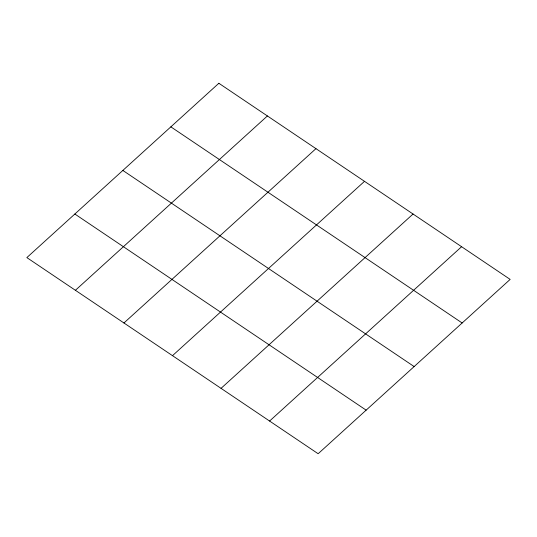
<?xml version="1.0" encoding="UTF-8"?>
<svg xmlns="http://www.w3.org/2000/svg" width="537" height="537" viewBox="0 0 537 537"><rect width="100%" height="100%" fill="white"/><g stroke="black" fill="none" stroke-linecap="round" stroke-linejoin="round"><path stroke-width="0.81" d="M75.402 290.289L267.406 115.958M123.946 322.972L315.951 148.648M172.498 355.662L364.502 181.338M221.049 388.352L413.054 214.028M269.594 421.042L461.598 246.711M170.853 126.846L462.149 322.985M122.852 170.43L414.148 366.57M74.851 214.015L366.147 410.154M218.854 83.269L26.85 257.599L318.146 453.731L510.15 279.401L218.854 83.269"/></g></svg>
